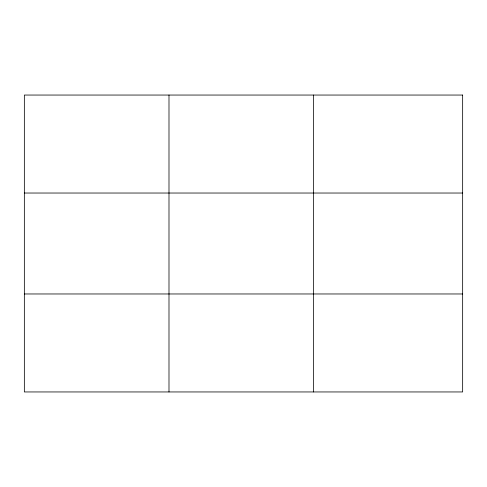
<?xml version="1.0" encoding="UTF-8"?>
<svg xmlns="http://www.w3.org/2000/svg" width="487" height="487" viewBox="0 0 487 487"><rect width="100%" height="100%" fill="white"/><g stroke="black" fill="none" stroke-linecap="round" stroke-linejoin="round"><path stroke-width="0.73" d="M168.989 95.05L168.989 391.95M313.628 95.05L313.628 391.95M24.35 193.029L462.65 193.029M24.35 293.971L462.65 293.971M462.65 95.05L462.65 391.95L24.35 391.95L24.35 95.05L462.65 95.05"/></g></svg>
